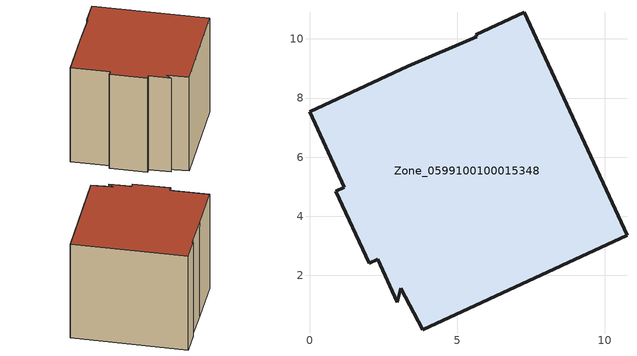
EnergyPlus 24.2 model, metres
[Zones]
Zone_0599100100015348
 floor ground (C_G): 2.98,1.09 2.31,2.55 2.02,2.41 0.89,4.85 1.18,4.98 0,7.53 3.32,9.07 5.66,10.07 5.63,10.14 7.27,10.9 10.75,3.36 3.83,0.16 3.08,1.55 z0
 wall outside (C_F): 2.02,2.41 2.31,2.55 2.98,1.09 3.08,1.55 3.83,0.16 10.75,3.36 7.27,10.9 5.63,10.14 5.66,10.07 3.32,9.07 0,7.53 1.18,4.98 0.89,4.85 2.02,2.41 z0:7.72
 roof outside (C_R): 2.31,2.55 2.98,1.09 3.08,1.55 3.83,0.16 10.75,3.36 7.27,10.9 5.63,10.14 5.66,10.07 3.32,9.07 0,7.53 1.18,4.98 0.89,4.85 2.02,2.41 z7.72
[BUILDING]
Pand.0599100100015348: North Axis=0; Terrain=City; Loads Convergence Tolerance Value=0.04; Temperature Convergence Tolerance Value=0.4; Solar Distribution=FullExterior; Maximum Number of Warmup Days=25; Minimum Number of Warmup Days=1
[Site:Location]
Rotterdam.The.Hague.AP_ZH_NLD Design_Conditions: Latitude=51.96; Longitude=4.45; Time Zone=1; Elevation=-4.5
[SITE:GROUNDTEMPERATURE:BUILDINGSURFACE]
18, 18, 18, 18, 18, 18, 18, 18, 18, 18, 18, 18
[MATERIAL] Thermal Absorptance=0.9; Solar Absorptance=0.7; Visible Absorptance=0.7
Name | Roughness | Thickness | Conductivity | Density | Specific Heat
G.D.2015-2018 | MediumSmooth | 0.15 | 0.0428571 | 540 | 1210
F.D.2015-2018 | Rough | 0.3 | 0.0666667 | 1920 | 840
R.D.2015-2018 | MediumRough | 0.2 | 0.0333333 | 1500 | 1000
[CONSTRUCTION]
C_G: G.D.2015-2018
C_F: F.D.2015-2018
C_R: R.D.2015-2018
[ZONE]
Zone_0599100100015348: Type=1; Multiplier=1; Ceiling Height=Autocalculate; Volume=Autocalculate; Floor Area=autocalculate; Part of Total Floor Area=Yes
[ZONEINFILTRATION:DESIGNFLOWRATE]
Infil_Zone_0599100100015348: Zone or ZoneList or Space or SpaceList=Zone_0599100100015348; Schedule=AlwaysOn; Design Flow Rate Calculation Method=Flow/Area; Flow Rate per Floor Area=0.0021; Constant Term Coefficient=1; Temperature Term Coefficient=0; Velocity Term Coefficient=0; Velocity Squared Term Coefficient=0
[HVACTEMPLATE:ZONE:IDEALLOADSAIRSYSTEM]
Zone_0599100100015348: Maximum Heating Supply Air Temperature=50; Minimum Cooling Supply Air Temperature=13; Maximum Heating Supply Air Humidity Ratio=0.0156; Minimum Cooling Supply Air Humidity Ratio=0.0077; Heating Limit=NoLimit; Cooling Limit=NoLimit; Dehumidification Control Type=ConstantSensibleHeatRatio; Cooling Sensible Heat Ratio=0.7; Dehumidification Setpoint=60; Humidification Control Type=None; Humidification Setpoint=30; Outdoor Air Method=None; Outdoor Air Flow Rate per Person=0.00944; Outdoor Air Flow Rate per Zone Floor Area=0; Outdoor Air Flow Rate per Zone=0; Demand Controlled Ventilation Type=None; Outdoor Air Economizer Type=NoEconomizer; Heat Recovery Type=None; Sensible Heat Recovery Effectiveness=0.7; Latent Heat Recovery Effectiveness=0.65
[ZONECONTROL:THERMOSTAT]
ThermostatControl_Zone_0599100100015348: Zone or ZoneList=Zone_0599100100015348; Control Type Schedule=DualSetpointControlType; Control 1=Thermostat_Zone_0599100100015348; Temperature Difference Between Cutout And Setpoint=0
[THERMOSTATSETPOINT:DUALSETPOINT]
Thermostat_Zone_0599100100015348: Heating Setpoint Temperature Schedule=HeatingSetpoint_Zone_0599100100015348; Cooling Setpoint Temperature Schedule=CoolingSetpoint_Zone_0599100100015348
[SCHEDULE:COMPACT]
HeatingSetpoint_Zone_0599100100015348: Through: 12/31, For: AllDays, Until: 24:00, 21
CoolingSetpoint_Zone_0599100100015348: Through: 12/31, For: AllDays, Until: 24:00, 24
DualSetpointControlType: Through: 12/31, For: AllDays, Until: 24:00, 4
AlwaysOn: Through: 12/31, For: AllDays, Until: 24:00, 1
